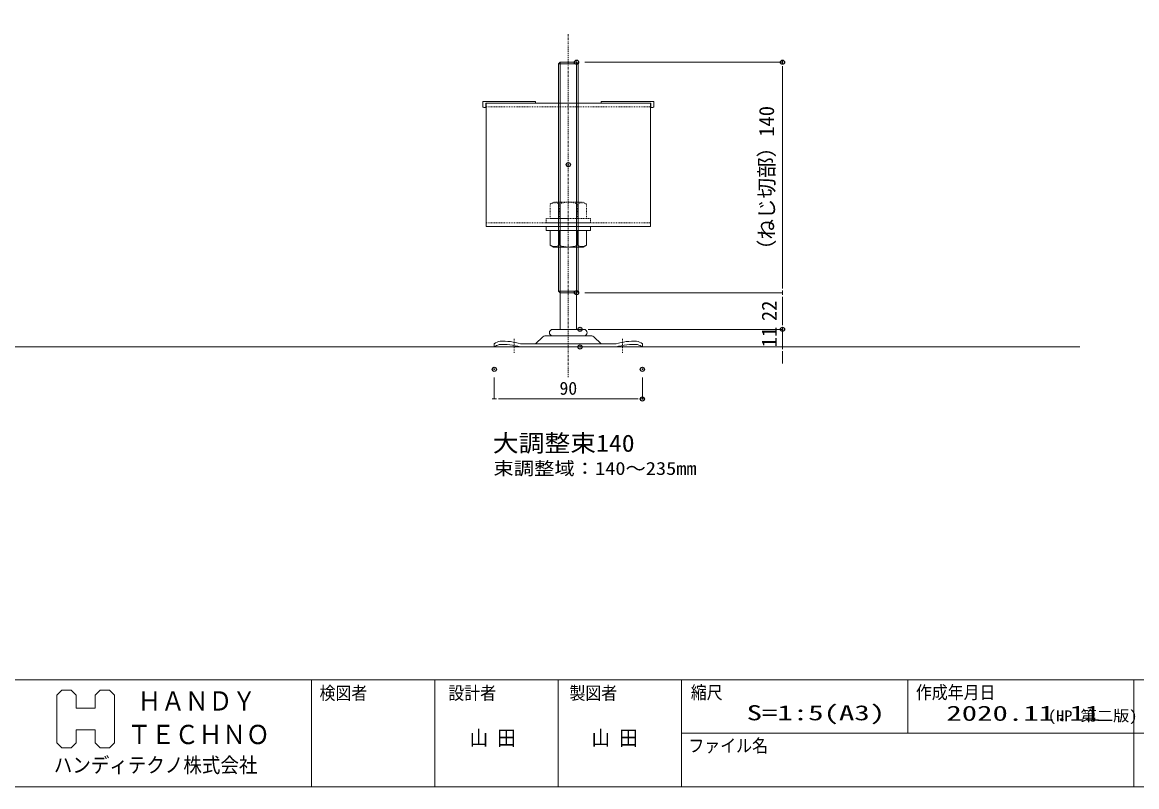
# Model space of a CAD drawing. Units: millimetres, scale not verified. Extents: x -850 to 1050, y -136 to 149.
# Drawn here: x 845.1 to 980.6, y -136.5 to -43.6 of the extents above; entities that cross this region are included whole.
import ezdxf
from ezdxf.enums import TextEntityAlignment as Align

# ---------------------------------------------------------------- set-up
doc = ezdxf.new("R2010")
doc.units = ezdxf.units.MM
doc.header["$PDMODE"] = 32
doc.header["$PDSIZE"] = 0.5
doc.linetypes.add('CHAIN1', pattern=[8, 5, -1, 1, -1])
doc.linetypes.add('DASHED1', pattern=[1.8, 1.2, -0.6])
for name, color, linetype, lineweight in [('0-0_一般', 2, 'Continuous', 9), ('0-1_A10_通り芯寸法', 1, 'Continuous', 9), ('0-2_外形線2', 2, 'Continuous', 9), ('0-3_束', 2, 'Continuous', 9), ('0-5_0', 2, 'Continuous', 9), ('0-6_ルーバー', 2, 'DASHED1', 9), ('0-7_寸法', 7, 'Continuous', 9)]:
    doc.layers.add(name, color=color, linetype=linetype, lineweight=lineweight)
doc.layers.add('0-4_DEFPOINTS', color=7, linetype='Continuous')
doc.styles.add('ＭＳ ゴシック', font='')
doc.styles.get('ＭＳ ゴシック').set_extended_font_data('MS Gothic')

# ---------------------------------------------------------------- blocks, each defined once
blk = doc.blocks.new('グループ-273-1')
at = {"layer": '0-3_束'}
for p, q in [((30986.6, -48530.72), (31034.1, -48530.72)), ((31081.6, -48530.72), (31034.1, -48530.72)), ((30934.1, -48574.22), (30956.21, -48553.44)), ((30963.06, -48550.72), (31034.1, -48550.72)), ((30986.6, -48550.72), (31034.1, -48550.72)), ((31081.6, -48550.72), (31034.1, -48550.72)), ((31105.14, -48550.72), (31034.1, -48550.72)), ((31134.1, -48574.22), (31111.98, -48553.44)), ((30809.1, -48584.22), (30809.1, -48574.22)), ((30809.1, -48584.22), (30889.1, -48584.22)), ((30889.1, -48574.22), (31179.1, -48574.22)), ((30889.1, -48584.22), (31034.1, -48584.22)), ((31179.1, -48584.22), (31034.1, -48584.22)), ((31259.1, -48584.22), (31179.1, -48584.22)), ((31259.1, -48584.22), (31259.1, -48574.22))]:
    blk.add_line(p, q, dxfattribs=at)
at = {"layer": '0-3_束', "linetype": 'DASHED1'}
for p, q in [((30869.1, -48602.22), (30869.1, -48558.72)), ((31199.1, -48602.22), (31199.1, -48558.72))]:
    blk.add_line(p, q, dxfattribs=at)
at = {"layer": '0-3_束'}
for centre, radius, start, end in [((30986.6, -48540.72), 10, 90, 180), ((31081.6, -48540.72), 10, 0, 90), ((30837.15, -48615.61), 50, 102.09637, 124.12695), ((30834.32, -48766.58), 200, 74.1055, 92.19297), ((30963.06, -48560.72), 10, 90, 133.22853), ((30986.6, -48540.72), 10, 180, 270), ((31081.6, -48540.72), 10, 270, 0), ((31105.14, -48560.72), 10, 46.77147, 90), ((31233.87, -48766.58), 200, 87.80703, 105.8945), ((31231.05, -48615.61), 50, 55.87305, 77.90363), ((30833.89, -48615.61), 40, 104.94806, 128.30284), ((30835.74, -48766.58), 190, 73.68982, 93.67123), ((31232.46, -48766.58), 190, 86.32877, 106.31018), ((31234.3, -48615.61), 40, 51.69716, 75.05194)]:
    blk.add_arc(centre, radius, start, end, dxfattribs=at)
blk = doc.blocks.new('グループ-274-1')
at = {"layer": '0-3_束'}
for p, q in [((31004.1, -47724.22), (31009.1, -47719.22)), ((31009.1, -47719.22), (31059.1, -47719.22)), ((31009.1, -47719.22), (31009.1, -48530.72)), ((31059.1, -47719.22), (31059.1, -48530.72)), ((31059.1, -47719.22), (31064.1, -47724.22)), ((31004.1, -47724.22), (31004.1, -48414.22)), ((31004.1, -48414.22), (31064.1, -48414.22)), ((31004.1, -48414.22), (31009.1, -48419.22)), ((31009.1, -48419.22), (31059.1, -48419.22)), ((31059.1, -48419.22), (31064.1, -48414.22))]:
    blk.add_line(p, q, dxfattribs=at)
blk.add_lwpolyline([(31004.1, -47724.22), (31064.1, -47724.22), (31064.1, -48414.22)], dxfattribs=at)
blk.add_blockref('グループ-273-1', (0, 0), dxfattribs=at)
blk = doc.blocks.new('グループ-275-1')
at = {"layer": '0-5_0'}
for p, q in [((30979.25, -48230.72), (30979.25, -48260.22)), ((31034.1, -48230.72), (30979.25, -48230.72)), ((31006.67, -48230.72), (31006.67, -48260.22)), ((31034.1, -48230.72), (31088.95, -48230.72)), ((31061.52, -48230.72), (31061.52, -48260.22)), ((31088.95, -48230.72), (31088.95, -48260.22)), ((30979.25, -48260.22), (30979.25, -48275.04)), ((31006.67, -48260.22), (31006.67, -48275.04)), ((31061.52, -48260.22), (31061.52, -48275.04)), ((31088.95, -48260.22), (31088.95, -48275.04)), ((30979.25, -48275.04), (30989.1, -48280.72)), ((31034.1, -48280.72), (30989.1, -48280.72)), ((31034.1, -48280.72), (31034.1, -48275.04)), ((31034.1, -48280.72), (31034.1, -48275.04)), ((31034.1, -48280.72), (31079.1, -48280.72)), ((31088.95, -48275.04), (31079.1, -48280.72))]:
    blk.add_line(p, q, dxfattribs=at)
blk.add_lwpolyline([(30967.07, -48218.22), (31101.13, -48218.22), (31101.13, -48230.72), (30967.07, -48230.72)], close=True, dxfattribs=at)
for centre, radius, start, end in [((30992.96, -48251.29), 27.42, 240.00001, 299.99999), ((31034.1, -48211.75), 68.98, 246.57346, 270), ((31034.1, -48211.75), 68.98, 270, 293.42654), ((31075.23, -48251.29), 27.42, 240.00001, 299.99999)]:
    blk.add_arc(centre, radius, start, end, dxfattribs=at)
blk = doc.blocks.new('グループ-276-1')
at = {"layer": '0-5_0', "linetype": 'DASHED1'}
for p, q in [((30979.25, -48149.91), (30989.1, -48144.22)), ((30979.25, -48164.72), (30979.25, -48149.91)), ((31034.1, -48144.22), (30989.1, -48144.22)), ((31006.67, -48164.72), (31006.67, -48149.91)), ((31034.1, -48144.22), (31034.1, -48149.91)), ((31034.1, -48144.22), (31034.1, -48149.91)), ((31034.1, -48144.22), (31079.1, -48144.22)), ((31061.52, -48164.72), (31061.52, -48149.91)), ((31088.95, -48149.91), (31079.1, -48144.22)), ((31088.95, -48164.72), (31088.95, -48149.91)), ((30979.25, -48194.22), (30979.25, -48164.72)), ((31034.1, -48194.22), (30979.25, -48194.22)), ((31006.67, -48194.22), (31006.67, -48164.72)), ((31034.1, -48194.22), (31088.95, -48194.22)), ((31061.52, -48194.22), (31061.52, -48164.72)), ((31088.95, -48194.22), (31088.95, -48164.72))]:
    blk.add_line(p, q, dxfattribs=at)
blk.add_lwpolyline([(30967.07, -48206.72), (31101.13, -48206.72), (31101.13, -48194.22), (30967.07, -48194.22)], close=True, dxfattribs=at)
for centre, radius, start, end in [((30992.96, -48173.66), 27.42, 60.00001, 119.99999), ((31034.1, -48213.2), 68.98, 90, 113.42654), ((31034.1, -48213.2), 68.98, 66.57346, 90), ((31075.23, -48173.66), 27.42, 60.00001, 119.99999)]:
    blk.add_arc(centre, radius, start, end, dxfattribs=at)
blk = doc.blocks.new('グループ-277-1')
at = {"layer": '0-0_一般'}
for p, q in [((30774.34, -47854.47), (30774.34, -47838.22)), ((30934.34, -47838.22), (30774.34, -47838.22)), ((30783.1, -47856.97), (30776.84, -47856.97)), ((30783.1, -47856.97), (30783.1, -47844.22)), ((30934.34, -47843.22), (30784.1, -47843.22)), ((30934.34, -47838.22), (30934.34, -47843.22))]:
    blk.add_line(p, q, dxfattribs=at)
for centre, radius, start, end in [((30776.84, -47854.47), 2.5, 180, 270), ((30784.1, -47844.22), 1, 90, 180)]:
    blk.add_arc(centre, radius, start, end, dxfattribs=at)
blk = doc.blocks.new('グループ-278-1')
at = {"layer": '0-0_一般'}
for p, q in [((31133.86, -47838.22), (31133.86, -47843.22)), ((31133.86, -47838.22), (31293.86, -47838.22)), ((31133.86, -47843.22), (31284.1, -47843.22)), ((31285.1, -47856.97), (31285.1, -47844.22)), ((31285.1, -47856.97), (31291.36, -47856.97)), ((31293.86, -47854.47), (31293.86, -47838.22))]:
    blk.add_line(p, q, dxfattribs=at)
for centre, radius, start, end in [((31284.1, -47844.22), 1, 0, 90), ((31291.36, -47854.47), 2.5, 270, 0)]:
    blk.add_arc(centre, radius, start, end, dxfattribs=at)
blk = doc.blocks.new('グループ-279-1')
at = {"layer": '0-0_一般', "linetype": 'CHAIN1'}
blk.add_line((31034.1, -48676.36), (31034.1, -47633.65), dxfattribs=at)
at = {"layer": '0-0_一般', "linetype": 'DASHED1'}
blk.add_line((30784.1, -47854.72), (31284.1, -47854.72), dxfattribs=at)
at = {"layer": '0-0_一般'}
blk.add_lwpolyline([(30784.1, -47843.22), (31284.1, -47843.22), (31284.1, -48218.22), (30784.1, -48218.22)], close=True, dxfattribs=at)
at = {"layer": '0-4_DEFPOINTS', "color": 2}
blk.add_point((31034.1, -48030.72), dxfattribs=at)
at = {"layer": '0-6_ルーバー'}
blk.add_line((30784.1, -48206.72), (31284.1, -48206.72), dxfattribs=at)
at = {"layer": '0-0_一般'}
for name in ['グループ-277-1', 'グループ-278-1', 'グループ-276-1', 'グループ-275-1']:
    blk.add_blockref(name, (0, 0), dxfattribs=at)
blk = doc.blocks.new('_DOT')
at = {"layer": '0-5_0', "color": 7}
for p, q in [((-2.5, 0), (-5, 0)), ((-1.25, 0), (1.25, 0))]:
    blk.add_line(p, q, dxfattribs=at)

msp = doc.modelspace()

# ---------------------------------------------------------------- linework, layer by layer
at = {"layer": '0-0_一般'}
for p, q in [((880.275, -123.5), (880.275, -136.5)), ((895.275, -123.5), (895.275, -136.5)), ((910.275, -123.5), (910.275, -136.5)), ((925.275, -123.5), (925.275, -136.5)), ((952.775, -130), (952.775, -123.5)), ((980.275, -123.5), (980.275, -136.5)), ((925.275, -130), (980.275, -130)), ((980.275, -130), (1050.275, -130))]:
    msp.add_line(p, q, dxfattribs=at)
at = {"layer": '0-0_一般', "color": 5}
for points in [[(650.276, 136.5), (1050.276, 136.5), (1050.276, -123.5), (650.276, -123.5)], [(650.275, -123.5), (1050.275, -123.5), (1050.275, -136.5), (650.275, -136.5)], [(854.585, -124.766), (855.731, -124.766), (856.331, -125.37), (856.331, -131.16), (855.731, -131.766), (854.585, -131.765), (853.984, -131.16), (853.984, -129.576), (851.678, -129.576), (851.679, -131.16), (851.078, -131.765), (849.932, -131.765), (849.332, -131.16), (849.331, -125.37), (849.932, -124.766), (851.078, -124.766), (851.678, -125.37), (851.678, -126.955), (853.984, -126.955), (853.984, -125.371)]]:
    msp.add_lwpolyline(points, close=True, dxfattribs=at)
at = {"layer": '0-1_A10_通り芯寸法'}
for p, q in [((902.515, -86.784), (902.515, -89.394)), ((920.515, -86.784), (920.515, -89.394)), ((903.515, -89.394), (919.515, -89.394))]:
    msp.add_line(p, q, dxfattribs=at)
at = {"layer": '0-2_外形線2'}
msp.add_line((732.578, -83.076), (973.715, -83.076), dxfattribs=at)
at = {"layer": '0-4_DEFPOINTS'}
for p in [(912.515, -48.476), (937.551, -48.476), (912.515, -76.476), (912.94, -80.936), (937.551, -80.936), (912.94, -83.076), (902.515, -85.784), (920.515, -85.784), (920.515, -89.394)]:
    msp.add_point(p, dxfattribs=at)
at = {"layer": '0-7_寸法'}
for p, q in [((913.515, -48.476), (937.551, -48.476)), ((937.551, -75.476), (937.551, -49.476)), ((913.515, -76.476), (937.551, -76.476)), ((913.515, -76.476), (937.551, -76.476)), ((937.551, -77.476), (937.551, -79.936)), ((937.551, -79.936), (937.551, -78.936)), ((913.94, -80.936), (937.551, -80.936)), ((913.94, -80.936), (937.551, -80.936)), ((937.551, -83.076), (937.551, -80.936)), ((913.94, -83.076), (937.551, -83.076)), ((937.551, -84.076), (937.551, -85.076))]:
    msp.add_line(p, q, dxfattribs=at)

# ---------------------------------------------------------------- block references
at = {"layer": '0-0_一般', "xscale": 0.04, "yscale": 0.04}
msp.add_blockref('グループ-279-1', (-329.849, 1860.293), dxfattribs=at)
at = {"layer": '0-1_A10_通り芯寸法', "xscale": 0.1999878, "yscale": 0.1999878, "rotation": 180}
msp.add_blockref('_DOT', (902.515, -89.394), dxfattribs=at)
at = {"layer": '0-1_A10_通り芯寸法', "xscale": 0.1999878, "yscale": 0.1999878}
msp.add_blockref('_DOT', (920.515, -89.394), dxfattribs=at)
at = {"layer": '0-3_束', "xscale": 0.04, "yscale": 0.04}
msp.add_blockref('グループ-274-1', (-329.849, 1860.293), dxfattribs=at)
at = {"layer": '0-7_寸法', "xscale": 0.1999878, "yscale": 0.1999878}
for p, rotation in [((937.551, -48.476), 90), ((937.551, -76.476), 270), ((937.551, -76.476), 90), ((937.551, -80.936), 270), ((937.551, -80.936), 270), ((937.551, -83.076), 90)]:
    msp.add_blockref('_DOT', p, dxfattribs=dict(at, rotation=rotation))

# ---------------------------------------------------------------- texts
at = {"layer": '0-0_一般', "style": 'ＭＳ ゴシック'}
for s, height, width, p in [('大調整束140', 2.09, 1.1, (902.342, -96.437)), ('束調整域：140～235mm', 1.576, 1.15, (902.407, -99.089)), ('検図者', 1.576, 0.9, (881.272, -126.394)), ('設計者', 1.576, 0.9, (896.924, -126.386)), ('製図者', 1.576, 0.9, (911.652, -126.386)), ('縮尺', 1.576, 0.9, (926.401, -126.311)), ('作成年月日', 1.576, 0.9, (953.767, -126.303)), ('ＨＡＮＤＹ', 2.346, 0.9, (859.142, -127.956)), ('S=1:5(A3)', 1.833, 1.5, (933.194, -128.984)), ('2020.11.11', 1.833, 1.5, (957.471, -129.046)), ('(HP 第二版)', 1.32, 1.1, (969.828, -128.946)), ('ＴＥＣＨＮＯ', 2.346, 0.9, (857.928, -132.035)), ('山 田', 1.833, 0.9, (899.51, -132.029)), ('山 田', 1.833, 0.9, (914.331, -132.029)), ('ファイル名', 1.576, 0.9, (926.116, -132.778)), ('ハンディテクノ株式会社', 1.833, 0.9, (848.965, -135.337))]:
    msp.add_text(s, height=height, dxfattribs=dict(at, width=width)).set_placement(p, align=Align.BOTTOM_LEFT)
at = {"layer": '0-1_A10_通り芯寸法', "style": 'ＭＳ ゴシック'}
msp.add_text('90', height=1.576, dxfattribs=at).set_placement((910.444, -89.351), align=Align.BOTTOM_LEFT)
at = {"layer": '0-7_寸法', "style": 'ＭＳ ゴシック'}
for s, p in [('（ねじ切部）140', (937.078, -72.534)), ('22', (937.403, -79.932)), ('11', (937.403, -83.121))]:
    msp.add_text(s, height=1.833, rotation=90, dxfattribs=at).set_placement(p, align=Align.BOTTOM_LEFT)

doc.saveas('drawing.dxf')
